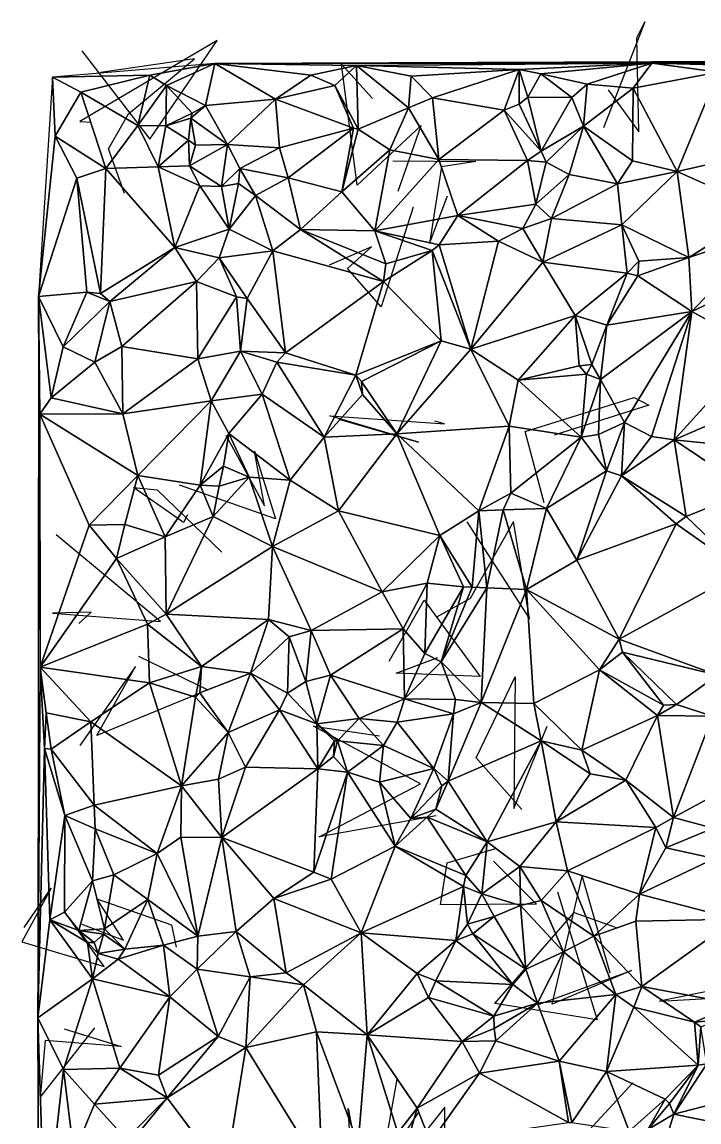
# Model space of a CAD drawing. Header units: metres. Extents: x -15.2 to 15.4, y -15.3 to 15.8.
# Drawn here: x -15.19 to -5.61, y -0.06 to 15.51 of the extents above; entities that cross this region are included whole.
import ezdxf

# ---------------------------------------------------------------- set-up
doc = ezdxf.new("R2010")
doc.units = ezdxf.units.M
doc.layers.add('CRACKS', color=1, linetype='Continuous')
doc.layers.add('STREET_MESH', color=7, linetype='Continuous')

msp = doc.modelspace()

# ---------------------------------------------------------------- linework, layer by layer
at = {"layer": 'CRACKS'}
for points in [[(-6.893, 14.55, 0.1), (-6.459, 13.954, 0.1), (-6.489, 15.287, 0.1), (-6.374, 15.51, 0.1), (-6.958, 14.012, 0.1)], [(-14.344, 15.103, 0.1), (-13.38, 13.852, 0.1), (-12.425, 15.247, 0.1), (-14.371, 14.1, 0.1), (-14.205, 14.092, 0.1)], [(-13.74, 13.08, 0.1), (-13.965, 13.712, 0.1), (-13.681, 14.21, 0.1), (-12.75, 14.989, 0.1), (-14.08, 14.794, 0.1)], [(-9.866, 13.114, 0.1), (-9.541, 14.046, 0.1), (-10.448, 13.199, 0.1), (-10.67, 14.913, 0.1), (-10.227, 14.428, 0.1)], [(-9.943, 13.542, 0.1), (-8.769, 13.537, 0.1), (-9.252, 13.458, 0.1), (-9.422, 12.376, 0.1), (-9.166, 13.048, 0.1)], [(-9.655, 12.887, 0.1), (-10.105, 11.478, 0.1), (-10.585, 12.018, 0.1), (-10.243, 12.325, 0.1), (-10.842, 12.066, 0.1)], [(-7.799, 8.7, 0.1), (-8.067, 9.71, 0.1), (-6.526, 10.193, 0.1), (-6.317, 10.084, 0.1), (-7.66, 9.661, 0.1)], [(-10.706, 9.888, 0.1), (-9.577, 9.56, 0.1), (-10.831, 9.936, 0.1), (-9.208, 9.821, 0.1), (-9.347, 9.858, 0.1)], [(-12.304, 9.658, 0.1), (-11.759, 8.659, 0.1), (-11.898, 9.435, 0.1), (-11.602, 8.475, 0.1), (-12.96, 8.95, 0.1)], [(-12.845, 8.533, 0.1), (-12.903, 8.425, 0.1), (-13.612, 8.92, 0.1), (-13.276, 8.887, 0.1), (-12.36, 8.004, 0.1)], [(-8.895, 8.433, 0.1), (-8.006, 7.061, 0.1), (-8.233, 8.438, 0.1), (-8.849, 7.35, 0.1), (-9.324, 7.083, 0.1)], [(-14.387, 6.992, 0.1), (-14.208, 7.156, 0.1), (-14.755, 7.142, 0.1), (-13.229, 7.02, 0.1), (-14.705, 8.248, 0.1)], [(-9.994, 6.46, 0.1), (-9.499, 7.324, 0.1), (-8.706, 6.244, 0.1), (-9.895, 6.291, 0.1), (-9.305, 6.512, 0.1)], [(-13.54, 6.532, 0.1), (-12.557, 6.053, 0.1), (-14.129, 5.409, 0.1), (-13.584, 6.383, 0.1), (-14.369, 5.265, 0.1)], [(-8.116, 4.359, 0.1), (-8.764, 5.091, 0.1), (-8.212, 6.24, 0.1), (-8.231, 4.373, 0.1), (-7.756, 5.538, 0.1)], [(-9.328, 4.27, 0.1), (-10.986, 3.974, 0.1), (-9.549, 4.725, 0.1), (-11.062, 5.538, 0.1), (-10.132, 5.402, 0.1)], [(-8.518, 3.629, 0.1), (-7.909, 3.021, 0.1), (-9.265, 3.011, 0.1), (-9.171, 3.605, 0.1), (-8.472, 3.815, 0.1)], [(-7.869, 1.602, 0.1), (-6.565, 2.083, 0.1), (-7.689, 1.602, 0.1), (-7.263, 3.413, 0.1), (-6.872, 2.046, 0.1)], [(-15.156, 2.688, 0.1), (-14.777, 3.245, 0.1), (-15.189, 2.485, 0.1), (-14.027, 2.138, 0.1), (-14.514, 2.81, 0.1)], [(-7.61, 3.194, 0.1), (-7.048, 1.382, 0.1), (-8.499, 1.615, 0.1), (-7.377, 2.902, 0.1), (-6.779, 2.692, 0.1)], [(-14.343, 2.735, 0.1), (-13.752, 2.512, 0.1), (-14.13, 3.096, 0.1), (-13.072, 2.726, 0.1), (-13.007, 2.411, 0.1)], [(-4.61, 1.698, 0.1), (-4.471, 1.782, 0.1), (-5.053, 1.873, 0.1), (-6.166, 1.648, 0.1), (-4.38, 1.745, 0.1)], [(-14.594, 1.257, 0.1), (-13.786, 1.005, 0.1), (-14.859, 1.091, 0.1), (-14.93, 0.283, 0.1), (-14.159, 1.271, 0.1)], [(-9.885, 0.541, 0.1), (-10.125, -0.802, 0.1), (-9.207, -0.382, 0.1), (-9.207, 0.144, 0.1), (-10.413, -1.372, 0.1)], [(-6.546, 0.49, 0.1), (-7.727, -0.793, 0.1), (-7.368, -0.913, 0.1), (-7.691, -0.418, 0.1), (-6.937, -0.864, 0.1)], [(-9.58, 0.076, 0.1), (-10.483, -1.284, 0.1), (-10.572, 0.126, 0.1), (-10.482, -0.344, 0.1), (-9.878, -0.646, 0.1)]]:
    msp.add_polyline3d(points, dxfattribs=at)
at = {"layer": 'STREET_MESH'}
for points in [[(-12.461, 14.923), (-0.629, 14.955), (2.37, 14.978)], [(-6.277, 14.927), (-0.629, 14.955), (-12.461, 14.923)], [(-0.629, 14.955), (-6.277, 14.927), (-2.557, 14.907)], [(-13.38, 14.758), (-12.461, 14.923), (-14.757, 14.731)], [(-13.38, 14.758), (-13.143, 14.612), (-12.461, 14.923)], [(-13.143, 14.612), (-12.592, 14.329), (-12.461, 14.923)], [(-12.592, 14.329), (-11.601, 14.416), (-12.461, 14.923)], [(-6.277, 14.927), (-12.461, 14.923), (-10.454, 14.896)], [(-12.461, 14.923), (-11.1, 14.758), (-10.454, 14.896)], [(-11.601, 14.416), (-11.1, 14.758), (-12.461, 14.923)], [(-11.1, 14.758), (-10.762, 14.613), (-10.454, 14.896)], [(-10.762, 14.613), (-10.432, 13.992), (-10.454, 14.896)], [(-8.152, 14.837), (-6.277, 14.927), (-10.454, 14.896)], [(-9.68, 14.743), (-8.152, 14.837), (-10.454, 14.896)], [(-9.72, 14.296), (-9.68, 14.743), (-10.454, 14.896)], [(-10.432, 13.992), (-9.72, 14.296), (-10.454, 14.896)], [(-9.68, 14.743), (-9.378, 14.435), (-8.152, 14.837)], [(-9.378, 14.435), (-8.367, 14.262), (-8.152, 14.837)], [(-8.367, 14.262), (-8.154, 14.348), (-8.152, 14.837)], [(-8.154, 14.348), (-8.032, 14.447), (-8.152, 14.837)], [(-7.845, 14.774), (-6.277, 14.927), (-8.152, 14.837)], [(-8.032, 14.447), (-7.845, 14.774), (-8.152, 14.837)], [(-6.277, 14.927), (-7.845, 14.774), (-7.191, 14.631)], [(-6.541, 14.575), (-6.277, 14.927), (-7.191, 14.631)], [(-6.277, 14.927), (-6.541, 14.575), (-5.337, 14.801)], [(-6.541, 14.575), (-5.919, 13.392), (-5.337, 14.801)], [(-6.277, 14.927), (-4.48, 14.882), (-2.557, 14.907)], [(-6.277, 14.927), (-5.337, 14.801), (-4.48, 14.882)], [(-5.919, 13.392), (-5.108, 13.576), (-5.337, 14.801)], [(-14.956, 11.624), (-14.719, 13.894), (-14.757, 14.731)], [(-14.357, 14.516), (-13.38, 14.758), (-14.757, 14.731)], [(-14.719, 13.894), (-14.357, 14.516), (-14.757, 14.731)], [(-13.551, 14.045), (-13.38, 14.758), (-14.357, 14.516)], [(-13.143, 14.612), (-13.38, 14.758), (-13.551, 14.045)], [(-10.762, 14.613), (-11.1, 14.758), (-11.601, 14.416)], [(-9.68, 14.743), (-9.72, 14.296), (-9.378, 14.435)], [(-7.845, 14.774), (-8.032, 14.447), (-7.409, 14.439)], [(-7.845, 14.774), (-7.409, 14.439), (-7.191, 14.631)], [(-14.002, 13.437), (-14.357, 14.516), (-14.719, 13.894)], [(-14.002, 13.437), (-13.551, 14.045), (-14.357, 14.516)], [(-13.143, 14.612), (-13.551, 14.045), (-13.155, 14.04)], [(-12.783, 14.218), (-13.143, 14.612), (-13.155, 14.04)], [(-13.143, 14.612), (-12.783, 14.218), (-12.592, 14.329)], [(-10.498, 14.006), (-10.762, 14.613), (-11.601, 14.416)], [(-10.432, 13.992), (-10.762, 14.613), (-10.498, 14.006)], [(-7.409, 14.439), (-7.242, 14.034), (-7.191, 14.631)], [(-7.242, 14.034), (-6.541, 14.575), (-7.191, 14.631)], [(-7.242, 14.034), (-6.549, 13.545), (-6.541, 14.575)], [(-6.549, 13.545), (-5.919, 13.392), (-6.541, 14.575)], [(-12.592, 14.329), (-12.799, 14.146), (-12.28, 13.775)], [(-12.783, 14.218), (-12.799, 14.146), (-12.592, 14.329)], [(-12.592, 14.329), (-12.28, 13.775), (-11.601, 14.416)], [(-12.28, 13.775), (-11.547, 13.728), (-11.601, 14.416)], [(-11.547, 13.728), (-10.498, 14.006), (-11.601, 14.416)], [(-9.378, 14.435), (-9.72, 14.296), (-9.292, 13.563)], [(-8.367, 14.262), (-9.378, 14.435), (-9.292, 13.563)], [(-8.154, 14.348), (-8.367, 14.262), (-7.843, 13.681)], [(-8.032, 14.447), (-8.154, 14.348), (-7.843, 13.681)], [(-8.032, 14.447), (-7.843, 13.681), (-7.409, 14.439)], [(-7.843, 13.681), (-7.242, 14.034), (-7.409, 14.439)], [(-12.799, 14.146), (-12.783, 14.218), (-13.155, 14.04)], [(-9.72, 14.296), (-10.432, 13.992), (-9.982, 13.698)], [(-9.72, 14.296), (-9.982, 13.698), (-9.292, 13.563)], [(-8.367, 14.262), (-9.292, 13.563), (-8.037, 13.547)], [(-7.843, 13.681), (-8.367, 14.262), (-8.037, 13.547)], [(-14.002, 13.437), (-13.262, 13.457), (-13.551, 14.045)], [(-13.551, 14.045), (-13.262, 13.457), (-13.155, 14.04)], [(-13.262, 13.457), (-12.835, 13.836), (-13.155, 14.04)], [(-12.835, 13.836), (-12.799, 14.146), (-13.155, 14.04)], [(-12.732, 13.768), (-12.799, 14.146), (-12.835, 13.836)], [(-12.799, 14.146), (-12.732, 13.768), (-12.28, 13.775)], [(-7.77, 13.525), (-7.242, 14.034), (-7.843, 13.681)], [(-7.242, 14.034), (-7.77, 13.525), (-7.446, 13.349)], [(-6.761, 13.217), (-7.242, 14.034), (-7.446, 13.349)], [(-7.242, 14.034), (-6.761, 13.217), (-6.549, 13.545)], [(-14.719, 13.894), (-14.956, 11.624), (-14.411, 13.298)], [(-14.002, 13.437), (-14.719, 13.894), (-14.411, 13.298)], [(-11.547, 13.728), (-11.423, 13.304), (-10.498, 14.006)], [(-10.498, 14.006), (-11.423, 13.304), (-10.665, 13.107)], [(-10.432, 13.992), (-10.498, 14.006), (-10.665, 13.107)], [(-9.982, 13.698), (-10.432, 13.992), (-10.665, 13.107)], [(-13.262, 13.457), (-12.818, 13.475), (-12.835, 13.836)], [(-12.818, 13.475), (-12.732, 13.768), (-12.835, 13.836)], [(-12.28, 13.775), (-12.818, 13.475), (-12.368, 13.181)], [(-12.732, 13.768), (-12.818, 13.475), (-12.28, 13.775)], [(-12.107, 13.435), (-12.28, 13.775), (-12.368, 13.181)], [(-11.547, 13.728), (-12.28, 13.775), (-12.107, 13.435)], [(-11.423, 13.304), (-11.547, 13.728), (-12.107, 13.435)], [(-10.195, 12.552), (-9.982, 13.698), (-10.665, 13.107)], [(-9.982, 13.698), (-10.195, 12.552), (-9.292, 13.563)], [(-10.195, 12.552), (-9.021, 12.772), (-9.292, 13.563)], [(-9.292, 13.563), (-9.021, 12.772), (-8.037, 13.547)], [(-7.77, 13.525), (-7.843, 13.681), (-8.037, 13.547)], [(-5.108, 13.576), (-5.919, 13.392), (-4.689, 12.841)], [(-14.08, 11.667), (-14.002, 13.437), (-14.411, 13.298)], [(-13.027, 12.317), (-14.002, 13.437), (-14.08, 11.667)], [(-13.262, 13.457), (-14.002, 13.437), (-13.027, 12.317)], [(-12.672, 13.19), (-12.818, 13.475), (-13.262, 13.457)], [(-12.672, 13.19), (-13.262, 13.457), (-13.027, 12.317)], [(-12.818, 13.475), (-12.672, 13.19), (-12.368, 13.181)], [(-12.123, 13.222), (-12.107, 13.435), (-12.368, 13.181)], [(-12.123, 13.222), (-11.887, 13.053), (-12.107, 13.435)], [(-11.887, 13.053), (-11.423, 13.304), (-12.107, 13.435)], [(-9.021, 12.772), (-7.916, 12.931), (-8.037, 13.547)], [(-7.916, 12.931), (-7.77, 13.525), (-8.037, 13.547)], [(-7.446, 13.349), (-7.77, 13.525), (-7.916, 12.931)], [(-6.761, 13.217), (-5.919, 13.392), (-6.549, 13.545)], [(-14.956, 11.624), (-14.271, 11.685), (-14.411, 13.298)], [(-14.271, 11.685), (-14.08, 11.667), (-14.411, 13.298)], [(-11.887, 13.053), (-11.248, 12.571), (-11.423, 13.304)], [(-11.423, 13.304), (-11.248, 12.571), (-10.665, 13.107)], [(-7.446, 13.349), (-7.916, 12.931), (-7.696, 12.73)], [(-6.761, 13.217), (-7.446, 13.349), (-7.696, 12.73)], [(-6.699, 12.639), (-5.919, 13.392), (-6.761, 13.217)], [(-5.919, 13.392), (-6.699, 12.639), (-5.751, 12.177)], [(-5.919, 13.392), (-5.751, 12.177), (-4.689, 12.841)], [(-12.672, 13.19), (-13.027, 12.317), (-12.255, 12.576)], [(-12.672, 13.19), (-12.255, 12.576), (-12.368, 13.181)], [(-12.255, 12.576), (-12.123, 13.222), (-12.368, 13.181)], [(-11.887, 13.053), (-12.123, 13.222), (-12.255, 12.576)], [(-11.248, 12.571), (-10.195, 12.552), (-10.665, 13.107)], [(-6.699, 12.639), (-6.761, 13.217), (-7.696, 12.73)], [(-11.887, 13.053), (-12.255, 12.576), (-11.638, 12.271)], [(-11.248, 12.571), (-11.887, 13.053), (-11.638, 12.271)], [(-8.103, 12.587), (-7.916, 12.931), (-9.021, 12.772)], [(-7.916, 12.931), (-8.103, 12.587), (-7.696, 12.73)], [(-10.195, 12.552), (-9.285, 12.356), (-9.021, 12.772)], [(-9.021, 12.772), (-9.285, 12.356), (-8.445, 12.405)], [(-8.103, 12.587), (-9.021, 12.772), (-8.445, 12.405)], [(-5.751, 12.177), (-4.631, 12.555), (-4.689, 12.841)], [(-8.103, 12.587), (-7.817, 12.111), (-7.696, 12.73)], [(-7.817, 12.111), (-6.699, 12.639), (-7.696, 12.73)], [(-6.627, 11.953), (-6.699, 12.639), (-7.817, 12.111)], [(-6.699, 12.639), (-6.46, 12.124), (-5.751, 12.177)], [(-6.46, 12.124), (-6.699, 12.639), (-6.627, 11.953)], [(-13.027, 12.317), (-12.397, 12.17), (-12.255, 12.576)], [(-12.255, 12.576), (-12.397, 12.17), (-11.638, 12.271)], [(-10.075, 11.835), (-11.248, 12.571), (-11.638, 12.271)], [(-10.041, 12.087), (-11.248, 12.571), (-10.075, 11.835)], [(-10.041, 12.087), (-10.195, 12.552), (-11.248, 12.571)], [(-9.285, 12.356), (-10.195, 12.552), (-9.384, 12.277)], [(-10.195, 12.552), (-10.041, 12.087), (-9.384, 12.277)], [(-7.817, 12.111), (-8.103, 12.587), (-8.445, 12.405)], [(-4.631, 12.555), (-5.751, 12.177), (-5.711, 11.412)], [(-4.165, 12.142), (-4.631, 12.555), (-5.711, 11.412)], [(-13.948, 11.552), (-13.027, 12.317), (-14.08, 11.667)], [(-13.948, 11.552), (-12.72, 11.836), (-13.027, 12.317)], [(-12.72, 11.836), (-12.397, 12.17), (-13.027, 12.317)], [(-9.285, 12.356), (-9.384, 12.277), (-8.838, 10.877)], [(-9.285, 12.356), (-8.838, 10.877), (-8.445, 12.405)], [(-8.838, 10.877), (-7.817, 12.111), (-8.445, 12.405)], [(-12.397, 12.17), (-12.72, 11.836), (-12.152, 11.619)], [(-12.397, 12.17), (-12.004, 11.595), (-11.638, 12.271)], [(-12.004, 11.595), (-12.397, 12.17), (-12.152, 11.619)], [(-12.004, 11.595), (-11.46, 10.826), (-11.638, 12.271)], [(-11.46, 10.826), (-10.075, 11.835), (-11.638, 12.271)], [(-9.384, 12.277), (-10.075, 11.835), (-9.258, 10.997)], [(-9.384, 12.277), (-10.041, 12.087), (-10.075, 11.835)], [(-8.838, 10.877), (-9.384, 12.277), (-9.258, 10.997)], [(-5.711, 11.412), (-5.751, 12.177), (-6.476, 11.916)], [(-5.751, 12.177), (-6.46, 12.124), (-6.476, 11.916)], [(-7.363, 11.355), (-7.817, 12.111), (-8.838, 10.877)], [(-6.627, 11.953), (-7.817, 12.111), (-7.363, 11.355)], [(-6.46, 12.124), (-6.627, 11.953), (-6.476, 11.916)], [(-4.782, 10.899), (-4.165, 12.142), (-5.711, 11.412)], [(-6.915, 11.217), (-6.627, 11.953), (-7.363, 11.355)], [(-6.627, 11.953), (-6.915, 11.217), (-6.476, 11.916)], [(-6.915, 11.217), (-5.711, 11.412), (-6.476, 11.916)], [(-14.271, 11.685), (-14.956, 11.624), (-14.607, 10.909)], [(-13.948, 11.552), (-14.271, 11.685), (-14.607, 10.909)], [(-14.271, 11.685), (-13.948, 11.552), (-14.08, 11.667)], [(-12.72, 11.836), (-13.948, 11.552), (-13.774, 10.915)], [(-12.72, 11.836), (-13.774, 10.915), (-12.702, 10.739)], [(-12.72, 11.836), (-12.702, 10.739), (-12.152, 11.619)], [(-10.463, 10.511), (-10.075, 11.835), (-11.46, 10.826)], [(-10.075, 11.835), (-10.463, 10.511), (-9.258, 10.997)], [(-14.934, 6.377), (-14.956, 11.624), (-14.966, 1.412)], [(-14.935, 9.958), (-14.956, 11.624), (-14.934, 6.377)], [(-14.956, 11.624), (-14.778, 10.191), (-14.607, 10.909)], [(-14.935, 9.958), (-14.778, 10.191), (-14.956, 11.624)], [(-14.158, 10.693), (-13.948, 11.552), (-14.607, 10.909)], [(-13.774, 10.915), (-13.948, 11.552), (-14.158, 10.693)], [(-12.702, 10.739), (-12.098, 10.851), (-12.152, 11.619)], [(-12.098, 10.851), (-12.004, 11.595), (-12.152, 11.619)], [(-12.004, 11.595), (-12.098, 10.851), (-11.46, 10.826)], [(-7.002, 10.446), (-6.662, 9.84), (-5.711, 11.412)], [(-6.915, 11.217), (-7.002, 10.446), (-5.711, 11.412)], [(-5.711, 11.412), (-6.662, 9.84), (-6.283, 9.643)], [(-5.96, 9.594), (-5.711, 11.412), (-6.283, 9.643)], [(-5.96, 9.594), (-4.782, 10.899), (-5.711, 11.412)], [(-7.363, 11.355), (-8.838, 10.877), (-8.17, 10.439)], [(-7.303, 10.64), (-7.363, 11.355), (-8.17, 10.439)], [(-7.303, 10.64), (-7.123, 10.663), (-7.363, 11.355)], [(-7.123, 10.663), (-6.915, 11.217), (-7.363, 11.355)], [(-7.002, 10.446), (-6.915, 11.217), (-7.123, 10.663)], [(-14.778, 10.191), (-14.158, 10.693), (-14.607, 10.909)], [(-13.762, 9.964), (-13.774, 10.915), (-14.158, 10.693)], [(-13.774, 10.915), (-13.762, 9.964), (-12.702, 10.739)], [(-9.258, 10.997), (-10.463, 10.511), (-10.384, 10.419)], [(-9.883, 9.68), (-9.258, 10.997), (-10.384, 10.419)], [(-9.883, 9.68), (-8.838, 10.877), (-9.258, 10.997)], [(-12.098, 10.851), (-12.702, 10.739), (-12.514, 10.145)], [(-11.792, 10.241), (-12.098, 10.851), (-12.514, 10.145)], [(-11.46, 10.826), (-12.098, 10.851), (-11.582, 10.696)], [(-12.098, 10.851), (-11.792, 10.241), (-11.582, 10.696)], [(-10.463, 10.511), (-11.46, 10.826), (-11.582, 10.696)], [(-8.295, 9.786), (-8.838, 10.877), (-9.883, 9.68)], [(-8.838, 10.877), (-8.295, 9.786), (-8.17, 10.439)], [(-4.647, 10.161), (-4.782, 10.899), (-5.96, 9.594)], [(-14.778, 10.191), (-13.762, 9.964), (-14.158, 10.693)], [(-12.702, 10.739), (-13.762, 9.964), (-12.514, 10.145)], [(-11.792, 10.241), (-10.911, 9.632), (-11.582, 10.696)], [(-10.911, 9.632), (-10.463, 10.511), (-11.582, 10.696)], [(-7.199, 10.523), (-7.303, 10.64), (-8.17, 10.439)], [(-7.123, 10.663), (-7.303, 10.64), (-7.199, 10.523)], [(-7.002, 10.446), (-7.123, 10.663), (-7.199, 10.523)], [(-10.372, 10.234), (-10.463, 10.511), (-10.911, 9.632)], [(-10.463, 10.511), (-10.372, 10.234), (-10.384, 10.419)], [(-8.295, 9.786), (-7.278, 9.632), (-8.17, 10.439)], [(-7.278, 9.632), (-7.199, 10.523), (-8.17, 10.439)], [(-7.002, 10.446), (-7.199, 10.523), (-7.278, 9.632)], [(-7.033, 9.668), (-7.002, 10.446), (-7.278, 9.632)], [(-6.662, 9.84), (-7.002, 10.446), (-7.033, 9.668)], [(-10.372, 10.234), (-9.883, 9.68), (-10.384, 10.419)], [(-13.762, 9.964), (-14.778, 10.191), (-14.935, 9.958)], [(-13.762, 9.964), (-13.552, 9.087), (-12.514, 10.145)], [(-13.552, 9.087), (-12.666, 8.951), (-12.514, 10.145)], [(-12.666, 8.951), (-12.26, 9.686), (-12.514, 10.145)], [(-12.26, 9.686), (-11.792, 10.241), (-12.514, 10.145)], [(-11.792, 10.241), (-12.26, 9.686), (-11.395, 9.022)], [(-10.911, 9.632), (-11.792, 10.241), (-11.395, 9.022)], [(-9.883, 9.68), (-10.372, 10.234), (-10.911, 9.632)], [(-4.647, 10.161), (-5.96, 9.594), (-4.903, 9.484)], [(-13.762, 9.964), (-14.935, 9.958), (-13.552, 9.087)], [(-14.237, 8.384), (-14.935, 9.958), (-14.934, 6.377)], [(-13.552, 9.087), (-14.935, 9.958), (-14.237, 8.384)], [(-6.662, 9.84), (-7.033, 9.668), (-6.919, 9.157)], [(-6.662, 9.84), (-6.919, 9.157), (-6.707, 9.085)], [(-6.662, 9.84), (-6.707, 9.085), (-6.283, 9.643)], [(-12.336, 9.219), (-12.26, 9.686), (-12.666, 8.951)], [(-12.26, 9.686), (-12.336, 9.219), (-11.974, 9.067)], [(-12.26, 9.686), (-11.974, 9.067), (-11.395, 9.022)], [(-9.883, 9.68), (-10.911, 9.632), (-10.711, 8.588)], [(-9.276, 8.24), (-9.883, 9.68), (-10.711, 8.588)], [(-8.726, 8.589), (-8.295, 9.786), (-9.883, 9.68)], [(-8.726, 8.589), (-9.883, 9.68), (-9.276, 8.24)], [(-8.726, 8.589), (-8.271, 8.841), (-8.295, 9.786)], [(-8.295, 9.786), (-8.271, 8.841), (-7.278, 9.632)], [(-6.919, 9.157), (-7.033, 9.668), (-7.278, 9.632)], [(-10.711, 8.588), (-10.911, 9.632), (-11.395, 9.022)], [(-8.271, 8.841), (-7.765, 8.622), (-7.278, 9.632)], [(-7.765, 8.622), (-6.919, 9.157), (-7.278, 9.632)], [(-6.707, 9.085), (-5.96, 9.594), (-6.283, 9.643)], [(-6.707, 9.085), (-5.789, 8.507), (-5.96, 9.594)], [(-5.96, 9.594), (-4.883, 8.873), (-4.903, 9.484)], [(-5.789, 8.507), (-4.883, 8.873), (-5.96, 9.594)], [(-12.4, 8.937), (-12.336, 9.219), (-12.666, 8.951)], [(-12.336, 9.219), (-12.4, 8.937), (-11.974, 9.067)], [(-13.733, 8.396), (-13.552, 9.087), (-14.237, 8.384)], [(-13.733, 8.396), (-13.165, 8.221), (-13.552, 9.087)], [(-13.165, 8.221), (-12.666, 8.951), (-13.552, 9.087)], [(-11.643, 8.084), (-11.974, 9.067), (-12.483, 8.508)], [(-11.974, 9.067), (-12.4, 8.937), (-12.483, 8.508)], [(-11.974, 9.067), (-11.643, 8.084), (-11.395, 9.022)], [(-6.919, 9.157), (-7.765, 8.622), (-7.337, 7.892)], [(-6.707, 9.085), (-6.919, 9.157), (-7.337, 7.892)], [(-6.707, 9.085), (-7.337, 7.892), (-5.934, 8.406)], [(-5.789, 8.507), (-6.707, 9.085), (-5.934, 8.406)], [(-12.666, 8.951), (-13.165, 8.221), (-12.483, 8.508)], [(-12.4, 8.937), (-12.666, 8.951), (-12.483, 8.508)], [(-11.643, 8.084), (-10.711, 8.588), (-11.395, 9.022)], [(-8.726, 8.589), (-8.381, 8.601), (-8.271, 8.841)], [(-8.381, 8.601), (-7.765, 8.622), (-8.271, 8.841)], [(-4.986, 7.735), (-4.883, 8.873), (-5.789, 8.507)], [(-11.643, 8.084), (-10.092, 7.441), (-10.711, 8.588)], [(-10.092, 7.441), (-9.276, 8.24), (-10.711, 8.588)], [(-8.817, 7.51), (-8.726, 8.589), (-9.276, 8.24)], [(-8.726, 8.589), (-8.817, 7.51), (-8.612, 7.498)], [(-8.381, 8.601), (-8.726, 8.589), (-8.612, 7.498)], [(-8.051, 7.475), (-8.381, 8.601), (-8.612, 7.498)], [(-7.765, 8.622), (-8.381, 8.601), (-8.051, 7.475)], [(-7.765, 8.622), (-8.051, 7.475), (-7.337, 7.892)], [(-13.165, 8.221), (-13.147, 7.124), (-12.483, 8.508)], [(-13.147, 7.124), (-11.643, 8.084), (-12.483, 8.508)], [(-4.986, 7.735), (-5.789, 8.507), (-5.934, 8.406)], [(-13.85, 7.912), (-14.237, 8.384), (-14.934, 6.377)], [(-13.85, 7.912), (-13.733, 8.396), (-14.237, 8.384)], [(-13.165, 8.221), (-13.733, 8.396), (-13.85, 7.912)], [(-5.934, 8.406), (-7.337, 7.892), (-6.74, 6.77)], [(-4.986, 7.735), (-5.934, 8.406), (-6.74, 6.77)], [(-13.147, 7.124), (-13.165, 8.221), (-13.85, 7.912)], [(-9.276, 8.24), (-10.092, 7.441), (-9.456, 7.565)], [(-8.941, 7.514), (-9.276, 8.24), (-9.456, 7.565)], [(-8.941, 7.514), (-8.817, 7.51), (-9.276, 8.24)], [(-13.147, 7.124), (-11.702, 7.051), (-11.643, 8.084)], [(-11.702, 7.051), (-11.097, 6.893), (-11.643, 8.084)], [(-11.097, 6.893), (-10.092, 7.441), (-11.643, 8.084)], [(-13.412, 6.984), (-13.85, 7.912), (-14.934, 6.377)], [(-13.147, 7.124), (-13.85, 7.912), (-13.412, 6.984)], [(-7.337, 7.892), (-8.051, 7.475), (-6.74, 6.77)], [(-5.345, 6.263), (-4.986, 7.735), (-6.74, 6.77)], [(-10.092, 7.441), (-9.797, 6.916), (-9.456, 7.565)], [(-9.797, 6.916), (-9.488, 6.567), (-9.456, 7.565)], [(-9.488, 6.567), (-8.941, 7.514), (-9.456, 7.565)], [(-9.256, 6.453), (-8.941, 7.514), (-9.488, 6.567)], [(-8.817, 7.51), (-8.941, 7.514), (-9.256, 6.453)], [(-8.612, 7.498), (-8.817, 7.51), (-9.256, 6.453)], [(-8.612, 7.498), (-9.256, 6.453), (-8.69, 5.877)], [(-8.051, 7.475), (-8.612, 7.498), (-8.69, 5.877)], [(-11.097, 6.893), (-9.797, 6.916), (-10.092, 7.441)], [(-7.946, 5.863), (-8.051, 7.475), (-8.69, 5.877)], [(-8.051, 7.475), (-7.017, 6.336), (-6.74, 6.77)], [(-7.017, 6.336), (-8.051, 7.475), (-7.946, 5.863)], [(-12.65, 6.384), (-13.147, 7.124), (-13.412, 6.984)], [(-12.65, 6.384), (-11.702, 7.051), (-13.147, 7.124)], [(-11.957, 6.292), (-11.702, 7.051), (-12.65, 6.384)], [(-11.957, 6.292), (-11.409, 6.807), (-11.702, 7.051)], [(-11.409, 6.807), (-11.097, 6.893), (-11.702, 7.051)], [(-13.385, 6.156), (-13.412, 6.984), (-14.934, 6.377)], [(-13.385, 6.156), (-12.65, 6.384), (-13.412, 6.984)], [(-11.409, 6.807), (-11.171, 6.172), (-11.097, 6.893)], [(-11.171, 6.172), (-10.825, 6.261), (-11.097, 6.893)], [(-11.097, 6.893), (-10.825, 6.261), (-9.797, 6.916)], [(-10.825, 6.261), (-9.778, 5.926), (-9.797, 6.916)], [(-9.797, 6.916), (-9.778, 5.926), (-9.488, 6.567)], [(-11.431, 6.007), (-11.409, 6.807), (-11.957, 6.292)], [(-11.431, 6.007), (-11.171, 6.172), (-11.409, 6.807)], [(-7.017, 6.336), (-6.69, 6.588), (-6.74, 6.77)], [(-6.69, 6.588), (-5.345, 6.263), (-6.74, 6.77)], [(-9.778, 5.926), (-9.256, 6.453), (-9.488, 6.567)], [(-7.017, 6.336), (-6.109, 5.836), (-6.69, 6.588)], [(-6.109, 5.836), (-5.926, 5.847), (-6.69, 6.588)], [(-5.926, 5.847), (-5.345, 6.263), (-6.69, 6.588)], [(-9.778, 5.926), (-9.056, 5.919), (-9.256, 6.453)], [(-9.256, 6.453), (-9.056, 5.919), (-8.69, 5.877)], [(-14.871, 5.223), (-14.934, 6.377), (-14.966, 1.412)], [(-14.871, 5.223), (-14.846, 5.727), (-14.934, 6.377)], [(-14.846, 5.727), (-14.217, 5.602), (-14.934, 6.377)], [(-14.217, 5.602), (-13.385, 6.156), (-14.934, 6.377)], [(-12.65, 6.384), (-13.385, 6.156), (-12.735, 5.952)], [(-12.673, 6.014), (-12.65, 6.384), (-12.735, 5.952)], [(-12.673, 6.014), (-11.957, 6.292), (-12.65, 6.384)], [(-12.27, 5.449), (-11.957, 6.292), (-12.673, 6.014)], [(-12.27, 5.449), (-11.546, 5.772), (-11.957, 6.292)], [(-11.546, 5.772), (-11.431, 6.007), (-11.957, 6.292)], [(-11.171, 6.172), (-11.016, 5.571), (-10.825, 6.261)], [(-10.825, 6.261), (-11.016, 5.571), (-10.416, 5.647)], [(-9.778, 5.926), (-10.825, 6.261), (-10.416, 5.647)], [(-7.268, 5.2), (-7.017, 6.336), (-7.946, 5.863)], [(-7.268, 5.2), (-6.197, 5.692), (-7.017, 6.336)], [(-6.197, 5.692), (-6.109, 5.836), (-7.017, 6.336)], [(-5.926, 5.847), (-5.417, 5.682), (-5.345, 6.263)], [(-13.385, 6.156), (-14.217, 5.602), (-12.932, 4.697)], [(-12.735, 5.952), (-13.385, 6.156), (-12.932, 4.697)], [(-11.171, 6.172), (-11.431, 6.007), (-11.016, 5.571)], [(-12.27, 5.449), (-12.735, 5.952), (-12.932, 4.697)], [(-12.27, 5.449), (-12.673, 6.014), (-12.735, 5.952)], [(-11.431, 6.007), (-11.546, 5.772), (-11.016, 5.571)], [(-9.882, 5.597), (-9.778, 5.926), (-10.416, 5.647)], [(-9.778, 5.926), (-9.882, 5.597), (-9.084, 5.715)], [(-9.056, 5.919), (-9.778, 5.926), (-9.084, 5.715)], [(-9.056, 5.919), (-9.084, 5.715), (-8.69, 5.877)], [(-11.546, 5.772), (-12.27, 5.449), (-12.027, 4.96)], [(-11.546, 5.772), (-12.027, 4.96), (-11.005, 4.935)], [(-11.016, 5.571), (-11.546, 5.772), (-11.005, 4.935)], [(-9.16, 4.763), (-7.842, 5.331), (-8.69, 5.877)], [(-9.084, 5.715), (-9.16, 4.763), (-8.69, 5.877)], [(-7.842, 5.331), (-7.946, 5.863), (-8.69, 5.877)], [(-7.268, 5.2), (-7.946, 5.863), (-7.842, 5.331)], [(-5.926, 5.847), (-6.109, 5.836), (-6.197, 5.692)], [(-5.417, 5.682), (-5.926, 5.847), (-6.197, 5.692)], [(-14.846, 5.727), (-14.871, 5.223), (-14.775, 5.215)], [(-14.217, 5.602), (-14.846, 5.727), (-14.775, 5.215)], [(-11.016, 5.571), (-10.722, 5.333), (-10.416, 5.647)], [(-10.722, 5.333), (-10.074, 5.266), (-10.416, 5.647)], [(-10.074, 5.266), (-9.882, 5.597), (-10.416, 5.647)], [(-9.084, 5.715), (-9.882, 5.597), (-9.359, 4.943)], [(-9.16, 4.763), (-9.084, 5.715), (-9.359, 4.943)], [(-6.197, 5.692), (-7.268, 5.2), (-6.643, 4.774)], [(-6.197, 5.692), (-6.643, 4.774), (-5.972, 4.246)], [(-5.417, 5.682), (-6.197, 5.692), (-5.972, 4.246)], [(-4.98, 4.787), (-5.417, 5.682), (-5.972, 4.246)], [(-14.167, 4.421), (-14.217, 5.602), (-14.775, 5.215)], [(-14.217, 5.602), (-14.167, 4.421), (-12.932, 4.697)], [(-10.722, 5.333), (-11.016, 5.571), (-10.767, 5.328)], [(-10.767, 5.328), (-11.016, 5.571), (-11.005, 4.935)], [(-9.882, 5.597), (-10.074, 5.266), (-9.359, 4.943)], [(-12.27, 5.449), (-12.932, 4.697), (-12.409, 4.791)], [(-12.027, 4.96), (-12.27, 5.449), (-12.409, 4.791)], [(-10.783, 5.111), (-10.767, 5.328), (-11.005, 4.935)], [(-10.722, 5.333), (-10.767, 5.328), (-10.783, 5.111)], [(-10.583, 4.887), (-10.722, 5.333), (-10.783, 5.111)], [(-10.583, 4.887), (-10.074, 5.266), (-10.722, 5.333)], [(-7.842, 5.331), (-9.16, 4.763), (-8.607, 3.901)], [(-7.628, 4.186), (-7.842, 5.331), (-8.607, 3.901)], [(-7.842, 5.331), (-7.628, 4.186), (-7.148, 4.865)], [(-7.268, 5.2), (-7.842, 5.331), (-7.148, 4.865)], [(-14.793, 2.798), (-14.871, 5.223), (-14.966, 1.412)], [(-14.871, 5.223), (-14.793, 2.798), (-14.581, 4.276)], [(-14.775, 5.215), (-14.871, 5.223), (-14.581, 4.276)], [(-14.167, 4.421), (-14.775, 5.215), (-14.581, 4.276)], [(-10.074, 5.266), (-10.583, 4.887), (-10.13, 4.746)], [(-10.074, 5.266), (-10.13, 4.746), (-9.359, 4.943)], [(-6.643, 4.774), (-7.268, 5.2), (-7.148, 4.865)], [(-10.583, 4.887), (-10.783, 5.111), (-11.005, 4.935)], [(-12.359, 3.965), (-12.027, 4.96), (-12.409, 4.791)], [(-12.027, 4.96), (-12.359, 3.965), (-11.005, 4.935)], [(-12.359, 3.965), (-11.057, 3.473), (-11.005, 4.935)], [(-11.057, 3.473), (-10.583, 4.887), (-11.005, 4.935)], [(-10.583, 4.887), (-11.057, 3.473), (-10.816, 3.374)], [(-9.906, 3.843), (-10.583, 4.887), (-10.816, 3.374)], [(-10.13, 4.746), (-10.583, 4.887), (-9.906, 3.843)], [(-10.13, 4.746), (-9.688, 4.233), (-9.359, 4.943)], [(-9.688, 4.233), (-9.25, 4.695), (-9.359, 4.943)], [(-9.25, 4.695), (-9.16, 4.763), (-9.359, 4.943)], [(-7.628, 4.186), (-6.643, 4.774), (-7.148, 4.865)], [(-14.167, 4.421), (-13.275, 3.738), (-12.932, 4.697)], [(-12.932, 4.697), (-13.275, 3.738), (-12.939, 3.969)], [(-12.359, 3.965), (-12.932, 4.697), (-12.939, 3.969)], [(-12.932, 4.697), (-12.359, 3.965), (-12.409, 4.791)], [(-9.688, 4.233), (-10.13, 4.746), (-9.906, 3.843)], [(-9.331, 4.364), (-9.25, 4.695), (-9.688, 4.233)], [(-9.16, 4.763), (-9.331, 4.364), (-8.607, 3.901)], [(-9.25, 4.695), (-9.331, 4.364), (-9.16, 4.763)], [(-6.643, 4.774), (-7.628, 4.186), (-6.219, 4.105)], [(-5.972, 4.246), (-6.643, 4.774), (-6.219, 4.105)], [(-5.407, 4.095), (-4.98, 4.787), (-5.972, 4.246)], [(-14.152, 4.085), (-14.167, 4.421), (-14.581, 4.276)], [(-14.167, 4.421), (-14.152, 4.085), (-13.275, 3.738)], [(-9.456, 4.252), (-9.331, 4.364), (-9.688, 4.233)], [(-9.331, 4.364), (-9.456, 4.252), (-8.607, 3.901)], [(-14.793, 2.798), (-14.588, 2.907), (-14.581, 4.276)], [(-14.588, 2.907), (-14.193, 3.352), (-14.581, 4.276)], [(-14.193, 3.352), (-14.152, 4.085), (-14.581, 4.276)], [(-8.908, 3.425), (-9.456, 4.252), (-9.906, 3.843)], [(-9.456, 4.252), (-9.688, 4.233), (-9.906, 3.843)], [(-9.456, 4.252), (-8.908, 3.425), (-8.607, 3.901)], [(-6.078, 3.82), (-5.972, 4.246), (-6.219, 4.105)], [(-5.407, 4.095), (-5.972, 4.246), (-6.078, 3.82)], [(-14.152, 4.085), (-14.193, 3.352), (-13.888, 3.436)], [(-13.275, 3.738), (-14.152, 4.085), (-13.888, 3.436)], [(-8.142, 3.553), (-7.628, 4.186), (-8.607, 3.901)], [(-7.628, 4.186), (-8.142, 3.553), (-7.468, 3.494)], [(-7.628, 4.186), (-7.468, 3.494), (-6.219, 4.105)], [(-6.219, 4.105), (-7.468, 3.494), (-6.449, 3.163)], [(-6.078, 3.82), (-6.219, 4.105), (-6.449, 3.163)], [(-5.39, 3.666), (-5.407, 4.095), (-6.078, 3.82)], [(-13.275, 3.738), (-12.7, 2.568), (-12.939, 3.969)], [(-12.7, 2.568), (-12.359, 3.965), (-12.939, 3.969)], [(-12.7, 2.568), (-12.157, 2.635), (-12.359, 3.965)], [(-11.057, 3.473), (-12.359, 3.965), (-11.623, 3.1)], [(-12.359, 3.965), (-12.157, 2.635), (-11.623, 3.1)], [(-8.908, 3.425), (-8.684, 3.167), (-8.607, 3.901)], [(-8.684, 3.167), (-8.142, 3.553), (-8.607, 3.901)], [(-13.41, 3.084), (-13.275, 3.738), (-13.888, 3.436)], [(-13.41, 3.084), (-12.7, 2.568), (-13.275, 3.738)], [(-10.391, 2.614), (-9.906, 3.843), (-10.816, 3.374)], [(-10.391, 2.614), (-8.943, 3.272), (-9.906, 3.843)], [(-8.943, 3.272), (-8.908, 3.425), (-9.906, 3.843)], [(-5.39, 3.666), (-6.078, 3.82), (-6.449, 3.163)], [(-5.091, 2.809), (-5.39, 3.666), (-6.449, 3.163)], [(-14.193, 3.352), (-14.022, 2.671), (-13.888, 3.436)], [(-14.022, 2.671), (-13.41, 3.084), (-13.888, 3.436)], [(-11.057, 3.473), (-11.623, 3.1), (-10.816, 3.374)], [(-8.142, 3.553), (-8.684, 3.167), (-8.135, 3.002)], [(-7.468, 3.494), (-8.142, 3.553), (-7.841, 3.07)], [(-8.142, 3.553), (-8.135, 3.002), (-7.841, 3.07)], [(-7.095, 2.569), (-7.468, 3.494), (-7.841, 3.07)], [(-7.468, 3.494), (-7.095, 2.569), (-6.449, 3.163)], [(-14.588, 2.907), (-14.384, 2.649), (-14.193, 3.352)], [(-14.384, 2.649), (-14.022, 2.671), (-14.193, 3.352)], [(-11.623, 3.1), (-10.391, 2.614), (-10.816, 3.374)], [(-10.391, 2.614), (-9.049, 2.506), (-8.943, 3.272)], [(-9.049, 2.506), (-8.884, 2.736), (-8.943, 3.272)], [(-8.684, 3.167), (-8.908, 3.425), (-8.943, 3.272)], [(-8.884, 2.736), (-8.684, 3.167), (-8.943, 3.272)], [(-8.684, 3.167), (-8.884, 2.736), (-8.509, 2.847)], [(-8.135, 3.002), (-8.684, 3.167), (-8.509, 2.847)], [(-7.095, 2.569), (-6.504, 2.778), (-6.449, 3.163)], [(-6.504, 2.778), (-5.091, 2.809), (-6.449, 3.163)], [(-13.735, 2.384), (-13.41, 3.084), (-14.022, 2.671)], [(-13.735, 2.384), (-13.186, 2.44), (-13.41, 3.084)], [(-13.41, 3.084), (-13.186, 2.44), (-12.7, 2.568)], [(-12.157, 2.635), (-11.451, 2.05), (-11.623, 3.1)], [(-11.451, 2.05), (-10.391, 2.614), (-11.623, 3.1)], [(-8.135, 3.002), (-8.509, 2.847), (-8.06, 2.1)], [(-8.135, 3.002), (-7.527, 2.345), (-7.841, 3.07)], [(-7.527, 2.345), (-8.135, 3.002), (-8.06, 2.1)], [(-7.527, 2.345), (-7.095, 2.569), (-7.841, 3.07)], [(-14.384, 2.649), (-14.588, 2.907), (-14.793, 2.798)], [(-8.509, 2.847), (-8.884, 2.736), (-8.811, 2.602)], [(-8.509, 2.847), (-8.811, 2.602), (-8.06, 2.1)], [(-5.091, 2.809), (-6.504, 2.778), (-6.416, 1.854)], [(-5.091, 2.809), (-6.416, 1.854), (-5.086, 1.604)], [(-14.192, 1.964), (-14.793, 2.798), (-14.966, 1.412)], [(-14.192, 1.964), (-14.262, 2.477), (-14.793, 2.798)], [(-14.262, 2.477), (-14.384, 2.649), (-14.793, 2.798)], [(-14.384, 2.649), (-14.035, 2.596), (-14.022, 2.671)], [(-14.384, 2.649), (-14.166, 2.476), (-14.035, 2.596)], [(-14.262, 2.477), (-14.166, 2.476), (-14.384, 2.649)], [(-14.035, 2.596), (-13.735, 2.384), (-14.022, 2.671)], [(-8.884, 2.736), (-9.049, 2.506), (-8.811, 2.602)], [(-6.504, 2.778), (-7.095, 2.569), (-6.416, 1.854)], [(-14.035, 2.596), (-14.166, 2.476), (-14.113, 2.321)], [(-13.735, 2.384), (-14.035, 2.596), (-14.113, 2.321)], [(-13.186, 2.44), (-12.708, 2.098), (-12.7, 2.568)], [(-12.157, 2.635), (-12.708, 2.098), (-11.959, 1.99)], [(-12.708, 2.098), (-12.157, 2.635), (-12.7, 2.568)], [(-11.451, 2.05), (-12.157, 2.635), (-11.959, 1.99)], [(-10.391, 2.614), (-11.451, 2.05), (-11.206, 1.88)], [(-10.391, 2.614), (-11.206, 1.88), (-10.305, 1.17)], [(-10.391, 2.614), (-10.305, 1.17), (-9.597, 2.037)], [(-9.049, 2.506), (-10.391, 2.614), (-9.597, 2.037)], [(-9.331, 1.934), (-9.049, 2.506), (-9.597, 2.037)], [(-9.049, 2.506), (-9.331, 1.934), (-8.242, 1.883)], [(-9.049, 2.506), (-8.242, 1.883), (-8.811, 2.602)], [(-8.811, 2.602), (-8.242, 1.883), (-8.06, 2.1)], [(-7.527, 2.345), (-6.786, 1.743), (-7.095, 2.569)], [(-7.095, 2.569), (-6.786, 1.743), (-6.416, 1.854)], [(-14.113, 2.321), (-14.262, 2.477), (-14.192, 1.964)], [(-14.166, 2.476), (-14.262, 2.477), (-14.113, 2.321)], [(-13.735, 2.384), (-14.113, 2.321), (-13.829, 2.24)], [(-13.096, 1.71), (-13.186, 2.44), (-13.829, 2.24)], [(-13.186, 2.44), (-13.735, 2.384), (-13.829, 2.24)], [(-13.186, 2.44), (-13.096, 1.71), (-12.708, 2.098)], [(-7.892, 1.618), (-7.527, 2.345), (-8.06, 2.1)], [(-6.786, 1.743), (-7.527, 2.345), (-7.892, 1.618)], [(-14.113, 2.321), (-14.192, 1.964), (-13.829, 2.24)], [(-14.192, 1.964), (-13.096, 1.71), (-13.829, 2.24)], [(-13.096, 1.71), (-12.414, 1.147), (-12.708, 2.098)], [(-12.708, 2.098), (-12.414, 1.147), (-11.959, 1.99)], [(-11.206, 1.88), (-11.451, 2.05), (-11.959, 1.99)], [(-9.597, 2.037), (-10.305, 1.17), (-9.436, 1.699)], [(-9.331, 1.934), (-9.597, 2.037), (-9.436, 1.699)], [(-8.242, 1.883), (-7.892, 1.618), (-8.06, 2.1)], [(-14.603, 0.679), (-14.192, 1.964), (-14.966, 1.412)], [(-13.806, 0.699), (-14.192, 1.964), (-14.603, 0.679)], [(-13.806, 0.699), (-13.096, 1.71), (-14.192, 1.964)], [(-12.414, 1.147), (-12.02, 0.99), (-11.959, 1.99)], [(-12.02, 0.99), (-11.206, 1.88), (-11.959, 1.99)], [(-11.206, 1.88), (-12.02, 0.99), (-11.021, 1.214)], [(-10.305, 1.17), (-11.206, 1.88), (-11.021, 1.214)], [(-8.514, 1.433), (-9.331, 1.934), (-9.436, 1.699)], [(-8.242, 1.883), (-9.331, 1.934), (-8.514, 1.433)], [(-7.892, 1.618), (-8.242, 1.883), (-8.514, 1.433)], [(-6.786, 1.743), (-7.892, 1.618), (-7.586, 0.797)], [(-6.92, 0.652), (-6.786, 1.743), (-7.586, 0.797)], [(-6.786, 1.743), (-6.92, 0.652), (-6.533, 1.562)], [(-6.416, 1.854), (-6.786, 1.743), (-6.533, 1.562)], [(-5.672, 1.35), (-6.416, 1.854), (-6.533, 1.562)], [(-6.416, 1.854), (-5.672, 1.35), (-5.086, 1.604)], [(-13.096, 1.71), (-13.806, 0.699), (-13.257, 0.601)], [(-12.414, 1.147), (-13.096, 1.71), (-13.257, 0.601)], [(-10.305, 1.17), (-8.96, 1.075), (-9.436, 1.699)], [(-8.96, 1.075), (-8.514, 1.433), (-9.436, 1.699)], [(-8.507, 1.262), (-7.892, 1.618), (-8.514, 1.433)], [(-7.892, 1.618), (-8.507, 1.262), (-8.483, 1.086)], [(-7.892, 1.618), (-8.483, 1.086), (-7.586, 0.797)], [(-6.92, 0.652), (-5.621, 0.742), (-6.533, 1.562)], [(-5.621, 0.742), (-5.672, 1.35), (-6.533, 1.562)], [(-5.672, 1.35), (-5.324, 1.383), (-5.086, 1.604)], [(-14.915, -12.14), (-14.949, -2.219), (-14.966, 1.412)], [(-14.949, -2.219), (-14.866, -1.675), (-14.966, 1.412)], [(-14.866, -1.675), (-14.603, 0.679), (-14.966, 1.412)], [(-8.96, 1.075), (-8.507, 1.262), (-8.514, 1.433)], [(-8.483, 1.086), (-8.507, 1.262), (-8.96, 1.075)], [(-5.324, 1.383), (-5.672, 1.35), (-5.584, 1.285)], [(-5.672, 1.35), (-5.621, 0.742), (-5.584, 1.285)], [(-5.621, 0.742), (-5.5, 0.759), (-5.584, 1.285)], [(-13.135, 0.277), (-12.414, 1.147), (-13.257, 0.601)], [(-12.414, 1.147), (-13.135, 0.277), (-12.02, 0.99)], [(-11.021, 1.214), (-12.02, 0.99), (-10.941, -0.763)], [(-10.433, -0.368), (-11.021, 1.214), (-10.941, -0.763)], [(-10.433, -0.368), (-10.305, 1.17), (-11.021, 1.214)], [(-10.433, -0.368), (-9.87, -0.215), (-10.305, 1.17)], [(-8.96, 1.075), (-10.305, 1.17), (-9.596, 0.134)], [(-10.305, 1.17), (-9.87, -0.215), (-9.596, 0.134)], [(-12.02, 0.99), (-13.135, 0.277), (-12.315, -0.82)], [(-12.02, 0.99), (-12.315, -0.82), (-10.941, -0.763)], [(-8.96, 1.075), (-9.596, 0.134), (-8.717, 0.628)], [(-8.483, 1.086), (-8.96, 1.075), (-8.717, 0.628)], [(-8.483, 1.086), (-8.717, 0.628), (-7.586, 0.797)], [(-8.717, 0.628), (-7.456, -0.07), (-7.586, 0.797)], [(-7.409, -0.069), (-6.92, 0.652), (-7.586, 0.797)], [(-7.456, -0.07), (-7.409, -0.069), (-7.586, 0.797)], [(-14.603, 0.679), (-14.866, -1.675), (-14.456, -0.509)], [(-14.163, 0.19), (-13.806, 0.699), (-14.603, 0.679)], [(-14.163, 0.19), (-14.603, 0.679), (-14.456, -0.509)], [(-13.135, 0.277), (-13.806, 0.699), (-14.163, 0.19)], [(-13.806, 0.699), (-13.135, 0.277), (-13.257, 0.601)], [(-9.596, 0.134), (-9.409, -0.349), (-8.717, 0.628)], [(-9.409, -0.349), (-7.456, -0.07), (-8.717, 0.628)], [(-6.92, 0.652), (-7.409, -0.069), (-6.598, -0.192)], [(-6.088, 0.257), (-5.621, 0.742), (-6.92, 0.652)], [(-6.088, 0.257), (-6.92, 0.652), (-6.598, -0.192)], [(-6.025, 0.198), (-5.621, 0.742), (-6.088, 0.257)], [(-5.621, 0.742), (-6.025, 0.198), (-5.967, 0.047)], [(-4.908, 0.319), (-5.5, 0.759), (-5.967, 0.047)], [(-5.5, 0.759), (-5.621, 0.742), (-5.967, 0.047)], [(-4.732, -0.202), (-4.908, 0.319), (-5.967, 0.047)], [(-13.715, -0.308), (-14.163, 0.19), (-14.456, -0.509)], [(-13.715, -0.308), (-13.135, 0.277), (-14.163, 0.19)], [(-13.135, 0.277), (-13.715, -0.308), (-13.625, -0.327)], [(-13.135, 0.277), (-13.625, -0.327), (-12.315, -0.82)], [(-6.331, -0.171), (-6.088, 0.257), (-6.598, -0.192)], [(-6.331, -0.171), (-6.025, 0.198), (-6.088, 0.257)], [(-6.025, 0.198), (-6.331, -0.171), (-5.967, 0.047)], [(-9.596, 0.134), (-9.87, -0.215), (-9.744, -0.381)], [(-9.409, -0.349), (-9.596, 0.134), (-9.744, -0.381)], [(-6.331, -0.171), (-6.074, -0.3), (-5.967, 0.047)], [(-6.074, -0.3), (-4.732, -0.202), (-5.967, 0.047)]]:
    msp.add_3dface(points, dxfattribs=at)

doc.saveas('drawing.dxf')
